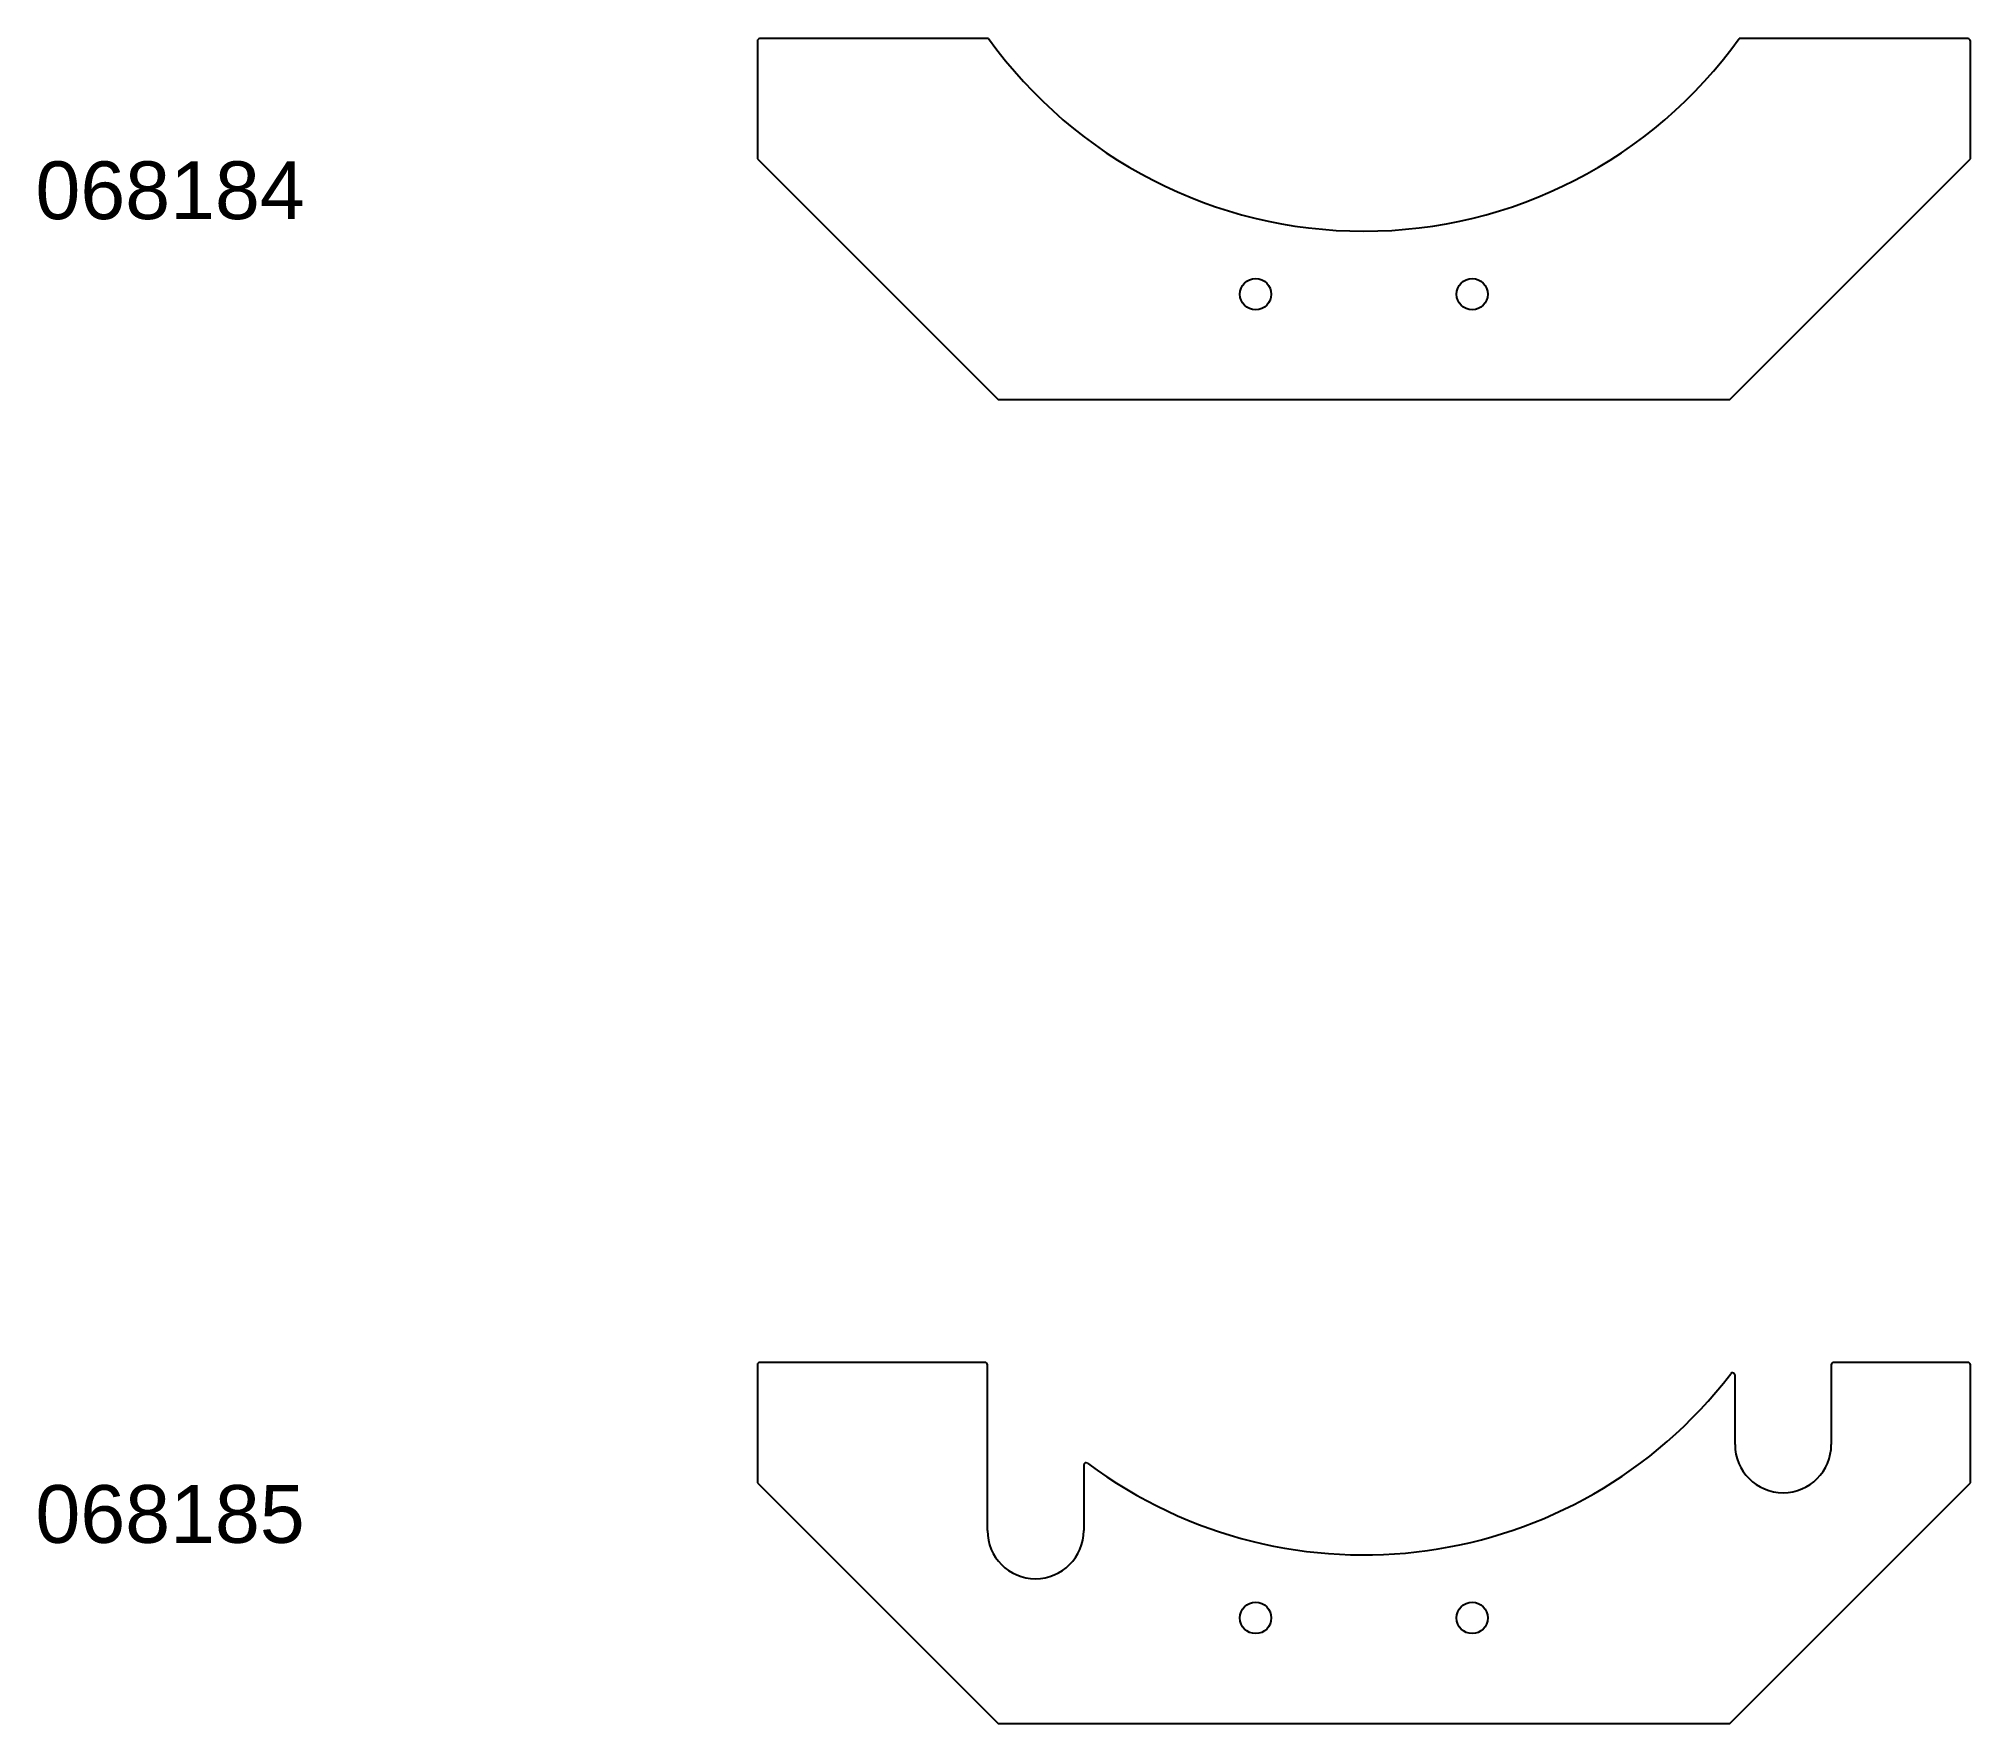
# Model space of a CAD drawing. Extents: x -149 to 252, y 0 to 350.
import ezdxf

# ---------------------------------------------------------------- set-up
doc = ezdxf.new("R2010")
doc.units = 0
doc.header["$MEASUREMENT"] = 0
doc.layers.get('0').update_dxf_attribs({"linetype": 'CONTINUOUS'})
doc.styles.get("Standard").update_dxf_attribs({"font": 'arial.ttf'})

msp = doc.modelspace()

# ---------------------------------------------------------------- linework, layer by layer
for p, q in [((0, 349.5), (0, 325)), ((48.03, 350), (0.5, 350)), ((251.5, 350), (203.97, 350)), ((252, 325), (252, 349.5)), ((0, 325), (50, 275)), ((202, 275), (252, 325)), ((50, 275), (202, 275)), ((0, 74.5), (0, 50)), ((47.28, 75), (0.5, 75)), ((47.78, 40.04), (47.78, 74.5)), ((203.1, 57.91), (203.1, 72.31)), ((223.1, 74.5), (223.1, 57.91)), ((251.5, 75), (223.6, 75)), ((252, 50), (252, 74.5)), ((67.78, 53.66), (67.78, 40.04)), ((0, 50), (50, 0)), ((202, 0), (252, 50)), ((50, 0), (202, 0))]:
    msp.add_line(p, q)
for centre in [(103.5, 296.9), (148.5, 296.9), (103.5, 21.9), (148.5, 21.9)]:
    msp.add_circle(centre, 3.25)
for centre, radius, start, end in [((0.5, 349.5), 0.5, 90, 180), ((126, 406), 96, 215.6853, 324.3147), ((251.5, 349.5), 0.5, 0, 90), ((0.5, 74.5), 0.5, 90, 180), ((47.28, 74.5), 0.5, 0, 90), ((126, 131), 96, 233.2643, 322.5394), ((202.6, 72.31), 0.5, 0, 142.5394), ((223.6, 74.5), 0.5, 90, 180), ((251.5, 74.5), 0.5, 0, 90), ((213.1, 57.91), 10, 180, 0), ((68.28, 53.66), 0.5, 53.2643, 180), ((57.78, 40.04), 10, 180, 0)]:
    msp.add_arc(centre, radius, start, end)

# ---------------------------------------------------------------- texts
for s, p in [('068184', (-150, 312.5)), ('068185', (-150, 37.5))]:
    msp.add_text(s, height=12).set_placement(p)

doc.saveas('drawing.dxf')
